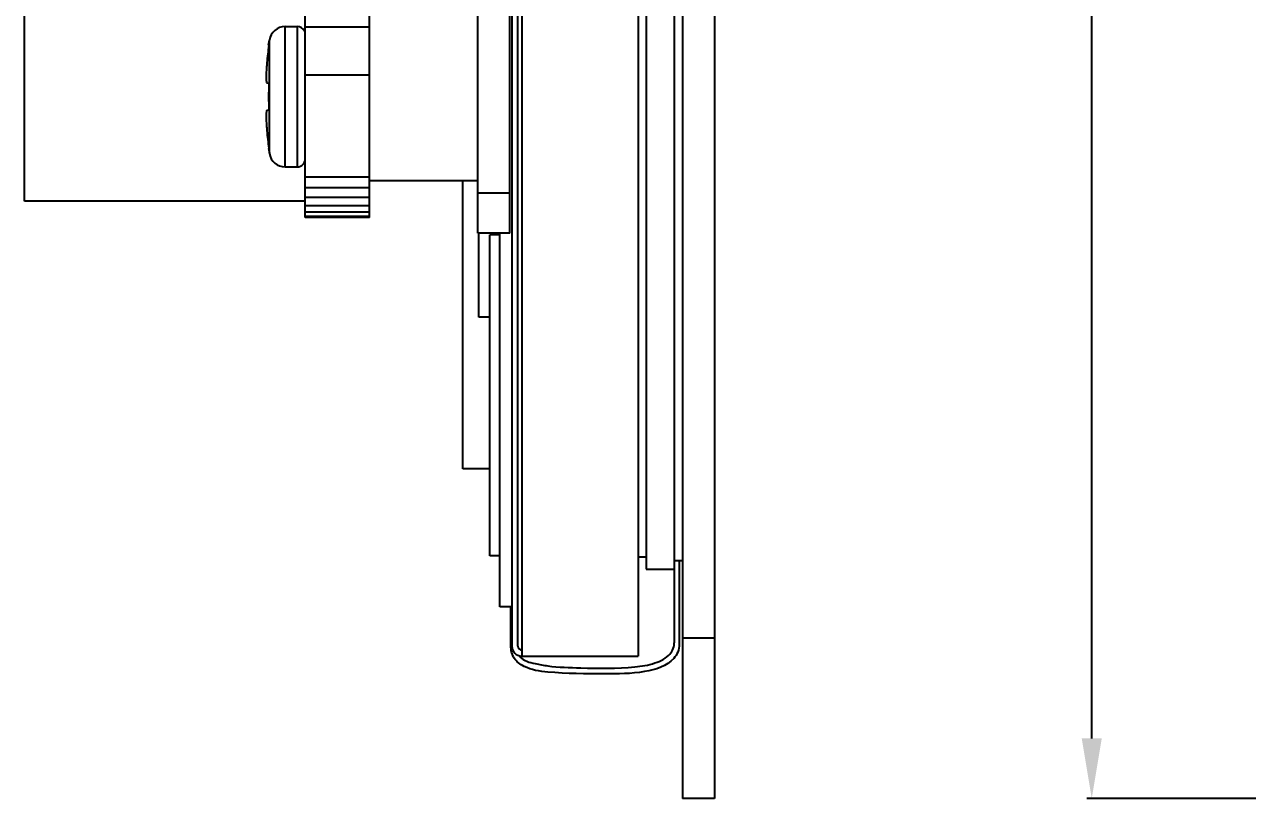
# Model space of a CAD drawing. Header units: inches. Extents: x -190 to 160, y -110 to 38.
# Drawn here: x -189.66 to -159.17, y -75.49 to -56.2 of the extents above; entities that cross this region are included whole.
import ezdxf

# ---------------------------------------------------------------- set-up
doc = ezdxf.new("R2010")
doc.units = ezdxf.units.IN
doc.header["$LTSCALE"] = 1.21
doc.header["$MEASUREMENT"] = 0
doc.header["$PDMODE"] = 3
doc.header["$PDSIZE"] = 0.3125
doc.layers.get('0').update_dxf_attribs({"linetype": 'CONTINUOUS'})
doc.layers.get('Defpoints').update_dxf_attribs({"linetype": 'CONTINUOUS'})
doc.layers.add('02___PRT_ALL_AXES', color=7, linetype='CONTINUOUS')
doc.layers.add('DIM', color=3, linetype='CONTINUOUS')
doc.styles.get("Standard").update_dxf_attribs({"font": 'txt', "width": 0.8})
doc.dimstyles.get("Standard").update_dxf_attribs({"dimtxt": 0.15625, "dimasz": 0.1875, "dimexe": 0.125, "dimexo": 0.0625, "dimgap": 0.09, "dimtad": 0, "dimtih": 1, "dimtoh": 1, "dimzin": 4, "dimdsep": 46, "dimtxsty": 'STANDARD', "dimblk": '_FILLED', "dimblk1": '_FILLED', "dimblk2": '_FILLED', "dimcen": 0.09, "dimazin": 1, "dimtp": 0.01, "dimtm": 0.01, "dimtfac": 1, "dimtofl": 0, "dimtmove": 0, "dimatfit": 3, "dimldrblk": '_FILLED', "dimfxl": 1, "dimtolj": 1, "dimtzin": 4, "dimarcsym": 0})

# ---------------------------------------------------------------- blocks, each defined once
blk = doc.blocks.new('_FILLED')
at = {"color": 0, "linetype": 'ByBlock'}
blk.add_solid([(0, 0), (-1, 0.167), (-1, -0.167)], dxfattribs=at)
blk = doc.blocks.new('*D4')
at = {"layer": 'Defpoints', "color": 0}
for p in [(-148.059, -0.387), (-163.056, -75.487), (-148.059, -75.487)]:
    blk.add_point(p, dxfattribs=at)
at = {"layer": 'DIM', "color": 0, "lineweight": -2}
for p, q in [((-148.121, -0.387), (-163.181, -0.387)), ((-163.056, -1.887), (-163.056, -35.047)), ((-163.056, -73.987), (-163.056, -40.827)), ((-148.121, -75.487), (-163.181, -75.487))]:
    blk.add_line(p, q, dxfattribs=at)
at = {"layer": 'DIM', "color": 0, "lineweight": -2, "xscale": 1.5, "yscale": 1.5, "zscale": 1.5}
for p, rotation in [((-163.056, -0.387), 90), ((-163.056, -75.487), 270)]:
    blk.add_blockref('_FILLED', p, dxfattribs=dict(at, rotation=rotation))
at = {"layer": 'DIM', "color": 0, "insert": (-163.056, -37.937), "char_height": 2, "attachment_point": 5, "rotation": 90}
blk.add_mtext('\\A1;75.10', dxfattribs=at)

msp = doc.modelspace()

# ---------------------------------------------------------------- linework, layer by layer
at = {"color": 7, "linetype": 'Continuous'}
for p, q in [((-173.261, -0.387), (-173.261, -75.487)), ((-172.461, -0.387), (-172.461, -75.487)), ((-177.261, -4.867), (-177.261, -71.937)), ((-174.361, -4.867), (-174.361, -71.937)), ((-182.661, -61.005), (-182.661, -4.988)), ((-181.061, -61.005), (-181.061, -4.988)), ((-178.361, -61.397), (-178.361, -4.897)), ((-177.561, -61.397), (-177.561, -4.897)), ((-174.161, -4.967), (-174.161, -69.767)), ((-173.461, -71.579), (-173.461, -4.967)), ((-177.511, -37.437), (-177.511, -71.687)), ((-177.361, -71.687), (-177.361, -37.437)), ((-189.661, -60.597), (-189.661, -51.397)), ((-182.861, -56.247), (-182.861, -59.747)), ((-182.661, -56.253), (-181.061, -56.253)), ((-183.574, -56.712), (-183.569, -56.713)), ((-182.661, -57.453), (-181.061, -57.453)), ((-183.617, -57.655), (-183.569, -57.663)), ((-183.569, -58.331), (-183.617, -58.339)), ((-183.569, -59.281), (-183.574, -59.282)), ((-182.661, -59.997), (-181.061, -59.997)), ((-182.661, -60.258), (-181.061, -60.258)), ((-178.361, -60.097), (-181.061, -60.097)), ((-178.736, -67.267), (-178.736, -60.097)), ((-182.661, -60.597), (-189.661, -60.597)), ((-182.661, -60.501), (-181.061, -60.501)), ((-177.561, -60.397), (-178.361, -60.397)), ((-182.661, -60.71), (-181.061, -60.71)), ((-182.661, -60.87), (-181.061, -60.87)), ((-182.661, -60.971), (-181.061, -60.971)), ((-182.661, -60.997), (-181.061, -60.997)), ((-177.561, -61.397), (-178.361, -61.397)), ((-178.336, -63.487), (-178.336, -61.397)), ((-177.811, -61.437), (-178.061, -61.437)), ((-178.061, -69.437), (-178.061, -61.437)), ((-177.811, -70.71), (-177.811, -61.397)), ((-178.061, -63.487), (-178.336, -63.487)), ((-178.061, -67.267), (-178.736, -67.267)), ((-177.811, -69.437), (-178.061, -69.437)), ((-174.361, -69.467), (-174.161, -69.467)), ((-174.161, -69.767), (-173.461, -69.767)), ((-173.261, -69.567), (-173.461, -69.567)), ((-173.337, -69.567), (-173.337, -71.636)), ((-177.511, -70.71), (-177.811, -70.71)), ((-177.536, -71.668), (-177.536, -70.71)), ((-172.461, -71.487), (-173.261, -71.487)), ((-177.261, -71.937), (-174.361, -71.937)), ((-172.461, -75.487), (-173.261, -75.487))]:
    msp.add_line(p, q, dxfattribs=at)
for centre, radius, start, end in [((-182.861, -56.447), 0.2, 25.7143, 90), ((-174.042, -57.997), 9.613, 172.3278, 174.9289), ((-173.872, -57.997), 9.703, 178.029, 181.971), ((-174.042, -57.997), 9.613, 185.0711, 187.6722), ((-182.861, -59.547), 0.2, 270, 0), ((-177.261, -71.687), 0.25, 180, 270), ((-177.261, -71.687), 0.1, 180, 270)]:
    msp.add_arc(centre, radius, start, end, dxfattribs=at)
for points, knots in [([(-183.617, -57.147), (-183.62, -57.18), (-183.625, -57.244), (-183.631, -57.337), (-183.635, -57.424), (-183.636, -57.499), (-183.635, -57.554), (-183.633, -57.591), (-183.631, -57.613), (-183.629, -57.63), (-183.626, -57.641), (-183.623, -57.648), (-183.621, -57.652), (-183.619, -57.654), (-183.617, -57.655)], [0, 0, 0, 0, 0.192676, 0.377694, 0.548196, 0.697837, 0.821109, 0.871443, 0.913661, 0.94747, 0.972754, 0.982262, 0.989795, 1, 1, 1, 1]), ([(-183.617, -58.339), (-183.619, -58.34), (-183.621, -58.342), (-183.623, -58.346), (-183.626, -58.353), (-183.629, -58.364), (-183.631, -58.381), (-183.633, -58.403), (-183.635, -58.44), (-183.636, -58.495), (-183.635, -58.57), (-183.631, -58.657), (-183.625, -58.75), (-183.62, -58.814), (-183.617, -58.847)], [0, 0, 0, 0, 0.010212, 0.017752, 0.027266, 0.052564, 0.086383, 0.128605, 0.178942, 0.302215, 0.451848, 0.622338, 0.80734, 1, 1, 1, 1]), ([(-173.337, -71.636), (-173.337, -71.782), (-173.51, -72.149), (-174.284, -72.385), (-175.332, -72.375), (-176.345, -72.381), (-177.13, -72.273), (-177.492, -72.005), (-177.536, -71.789), (-177.536, -71.668)], [0, 0, 0, 0, 0.079445, 0.24358, 0.449012, 0.740442, 0.865866, 0.931618, 1, 1, 1, 1]), ([(-177.324, -71.929), (-177.317, -71.94), (-177.231, -72.053), (-176.951, -72.126), (-176.456, -72.213), (-175.617, -72.236), (-174.72, -72.258), (-173.968, -72.142), (-173.559, -71.942), (-173.459, -71.703), (-173.461, -71.579)], [0, 0, 0, 0, 0.009879, 0.105985, 0.182142, 0.377047, 0.697735, 0.819632, 0.922394, 1, 1, 1, 1])]:
    msp.add_open_spline(points, degree=3, knots=knots, dxfattribs=at)
at = {"layer": '02___PRT_ALL_AXES', "color": 7, "linetype": 'Continuous'}
for p, q in [((-183.161, -56.247), (-182.861, -56.247)), ((-183.161, -59.747), (-183.161, -56.247)), ((-183.574, -56.712), (-183.557, -56.588)), ((-183.557, -59.406), (-183.557, -56.588)), ((-183.574, -59.282), (-183.557, -59.406)), ((-183.161, -59.747), (-182.861, -59.747))]:
    msp.add_line(p, q, dxfattribs=at)
for centre, start, end in [((-183.161, -56.647), 90, 171.5272), ((-183.161, -59.347), 188.4728, 270)]:
    msp.add_arc(centre, 0.4, start, end, dxfattribs=at)

# ---------------------------------------------------------------- dimensions: what is measured, and where the dimension line sits
at = {"layer": 'DIM'}
dim = msp.add_linear_dim(base=(-163.056, -75.487), p1=(-148.059, -0.387), p2=(-148.059, -75.487), angle=90, dimstyle='STANDARD', override={"dimtxt": 2, "dimasz": 1.5, "dimtih": 0, "dimzin": 0, "dimcen": 0.198, "dimadec": 0, "dimazin": 0, "dimtp": 0, "dimtm": 0, "dimtdec": 4, "dimtzin": 0}, dxfattribs=at)
dim.commit()
dim.dimension.update_dxf_attribs({"geometry": '*D4', "text_midpoint": (-163.056, -37.937)})

doc.saveas('drawing.dxf')
